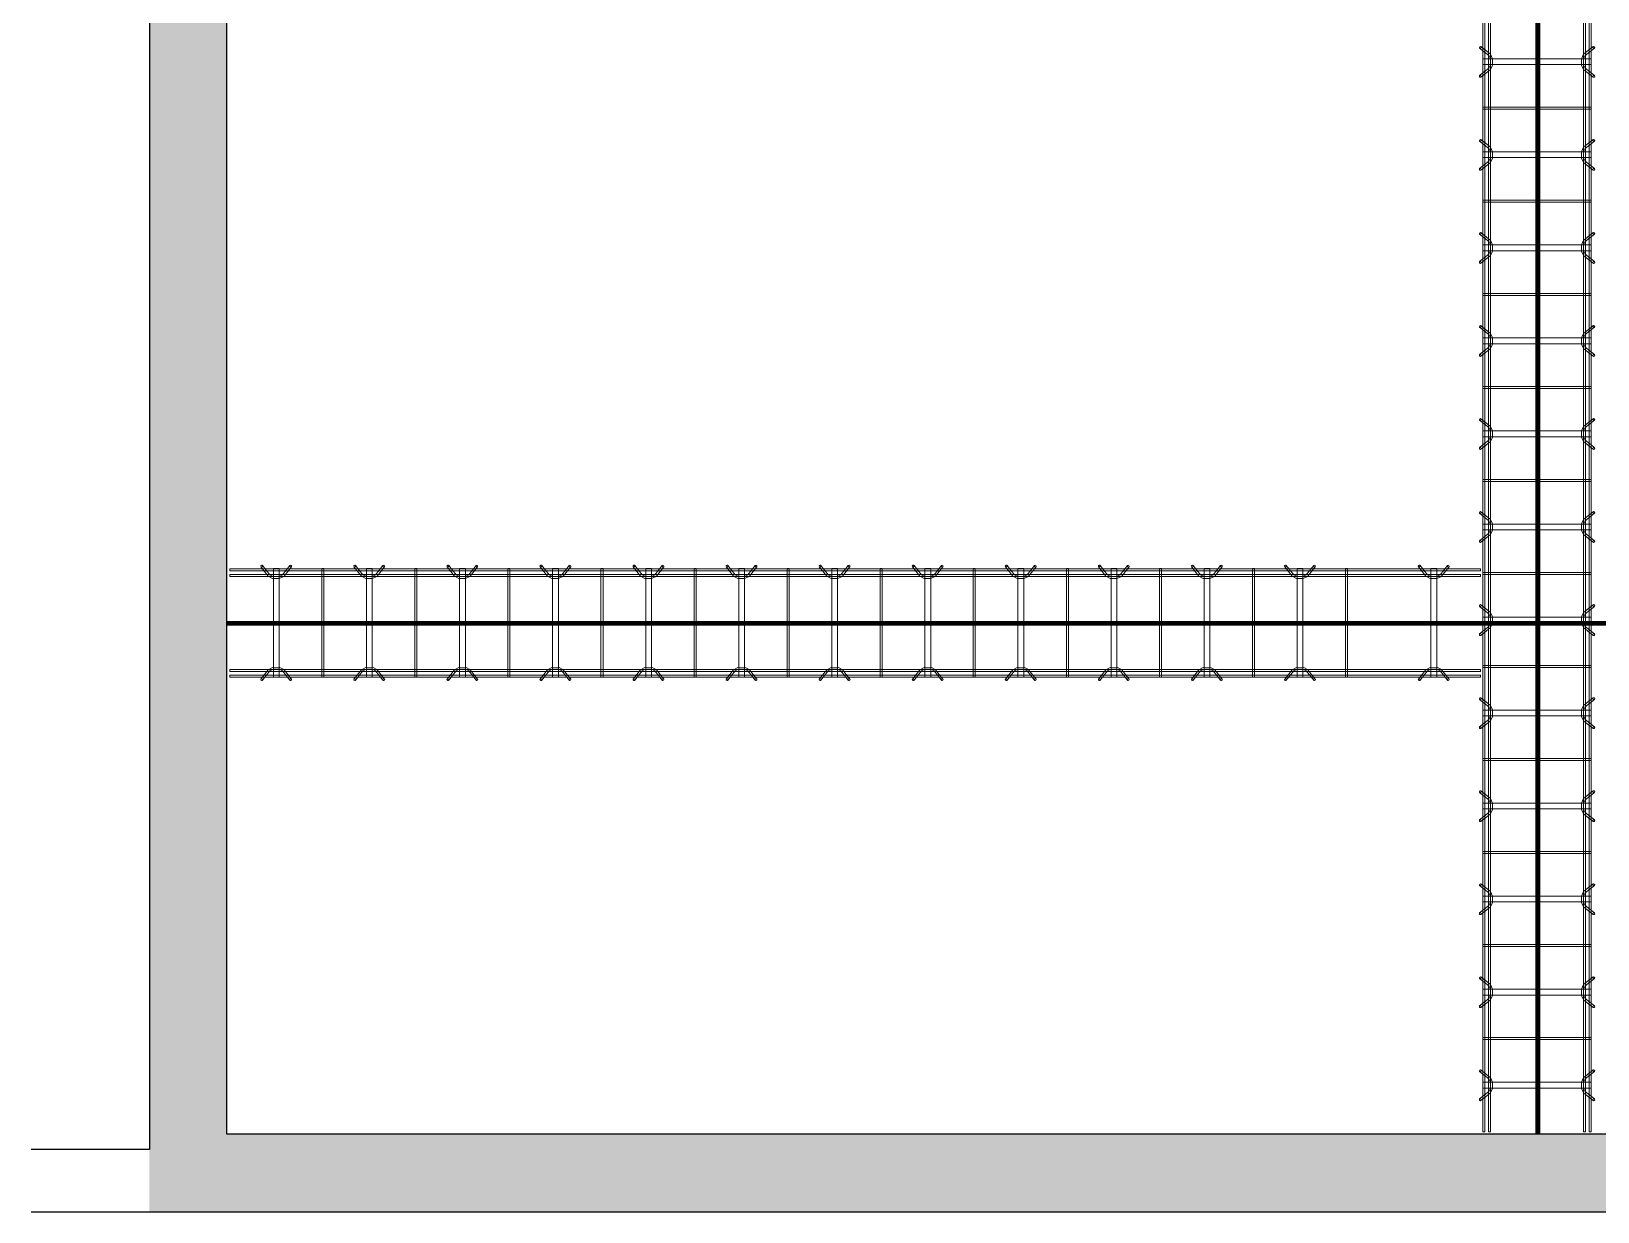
# Model space of a CAD drawing. Header units: inches. Extents: x -19229 to -222, y -6301 to 12387.
# Drawn here: x -3844.6 to -3642.6, y 9891.2 to 10043.4 of the extents above; entities that cross this region are included whole.
import ezdxf

# ---------------------------------------------------------------- set-up
doc = ezdxf.new("R2010")
doc.units = ezdxf.units.IN
doc.header["$MEASUREMENT"] = 0
for name, color, linetype, lineweight in [('A-GENM', 13, 'Continuous', 9), ('A-WALL', 113, 'Continuous', 9), ('A-WALL-PATT', 111, 'Continuous', 25), ('S-BEAM', 12, 'Continuous', 9), ('S-FNDN', 32, 'Continuous', 9)]:
    doc.layers.add(name, color=color, linetype=linetype, lineweight=lineweight)
pattern_1 = [(50, (0, 0), (55.0854, -4.81984), [5.76, -63.36]), (355, (0, 0), (-10.6557, 57.76853), [4.608, -50.688]), (100.451, (4.59, -0.4), (44.42947, 52.94866), [4.895, -53.848]), (46.184, (0, 15.36), (81.96444, -12.71212), [8.64, -95.04]), (96.636, (6.83, 14.3), (71.7815, 74.8124), [7.343, -80.772]), (351.184, (0, 15.36), (71.78195, 74.81243), [6.912, -76.032]), (21, (7.68, 11.52), (45.84207, -30.92146), [5.76, -63.36]), (326, (7.68, 11.52), (18.68706, 55.69148), [4.608, -50.688]), (71.451, (11.5, 8.943), (64.5289, 24.7701), [4.895, -53.848]), (37.5, (0, 0), (0.933895, 25.566816), [2.534, -47.539, 2.534, -48.922, -50.88]), (37.5, (0, 0), (0.933895, 25.566816), [-101.53, 2.534, -48.346]), (7.5, (0, 0), (20.20404, 30.2913), [2.534, -26.803, 2.534, -46.387, -19.392]), (7.5, (0, 0), (20.20404, 30.2913), [-78.259, 2.534, -16.858]), (327.5, (-17.126, 0), (40.997785, -1.732403), [2.534, -16.666, 2.534, -57.37, -79.488]), (327.5, (-17.126, 0), (40.997785, -1.732403), [-79.104, 2.534, -76.954]), (317.5, (-24.806, 0), (44.78888, 7.68784), [2.534, -22.426, 2.534, -37.248, -56.448]), (317.5, (-24.806, 0), (44.78888, 7.68784), [-64.742, 2.534, -53.914])]

# ---------------------------------------------------------------- blocks, each defined once
blk = doc.blocks.new('Dowel bar assembly - Dowel bar assembly-671091-SLAB ON GROUND JOINTS')
at = {"layer": 'S-BEAM'}
for p, q in [((4.02, 2.23), (4.97, 1.03)), ((5.18, 1.19), (4.23, 2.39)), ((7.76, 2.39), (6.81, 1.19)), ((7.01, 1.03), (7.96, 2.23)), ((16.02, 2.23), (16.97, 1.03)), ((17.18, 1.19), (16.23, 2.39)), ((19.76, 2.39), (18.81, 1.19)), ((19.01, 1.03), (19.96, 2.23)), ((28.02, 2.23), (28.97, 1.03)), ((29.18, 1.19), (28.23, 2.39)), ((31.76, 2.39), (30.81, 1.19)), ((31.01, 1.03), (31.96, 2.23)), ((40.02, 2.23), (40.97, 1.03)), ((41.18, 1.19), (40.23, 2.39)), ((43.76, 2.39), (42.81, 1.19)), ((43.01, 1.03), (43.96, 2.23)), ((52.02, 2.23), (52.97, 1.03)), ((53.18, 1.19), (52.23, 2.39)), ((55.76, 2.39), (54.81, 1.19)), ((55.01, 1.03), (55.96, 2.23)), ((64.02, 2.23), (64.97, 1.03)), ((65.18, 1.19), (64.23, 2.39)), ((67.76, 2.39), (66.81, 1.19)), ((67.01, 1.03), (67.96, 2.23)), ((76.02, 2.23), (76.97, 1.03)), ((77.18, 1.19), (76.23, 2.39)), ((79.76, 2.39), (78.81, 1.19)), ((79.01, 1.03), (79.96, 2.23)), ((88.02, 2.23), (88.97, 1.03)), ((89.18, 1.19), (88.23, 2.39)), ((91.76, 2.39), (90.81, 1.19)), ((91.01, 1.03), (91.96, 2.23)), ((100.02, 2.23), (100.97, 1.03)), ((101.18, 1.19), (100.23, 2.39)), ((103.76, 2.39), (102.81, 1.19)), ((103.01, 1.03), (103.96, 2.23)), ((112.02, 2.23), (112.97, 1.03)), ((113.18, 1.19), (112.23, 2.39)), ((115.76, 2.39), (114.81, 1.19)), ((115.01, 1.03), (115.96, 2.23)), ((124.02, 2.23), (124.97, 1.03)), ((125.18, 1.19), (124.23, 2.39)), ((127.76, 2.39), (126.81, 1.19)), ((127.01, 1.03), (127.96, 2.23)), ((136.02, 2.23), (136.97, 1.03)), ((137.18, 1.19), (136.23, 2.39)), ((139.76, 2.39), (138.81, 1.19)), ((139.01, 1.03), (139.96, 2.23)), ((1524, 1.98), (0, 1.98)), ((0, 1.98), (0, 1.72)), ((0, 1.72), (0, 1.98)), ((0, 1.72), (1524, 1.72)), ((1524, 1.25), (0, 1.25)), ((0, 0.99), (0, 1.25)), ((0, 1.25), (0, 0.99)), ((0, 0.99), (1524, 0.99)), ((5.63, 1.99), (5.63, -12.01)), ((6.38, 1.99), (5.63, 1.99)), ((5.63, 1.99), (6.38, 1.99)), ((6.38, -12.01), (6.38, 1.99)), ((11.87, 1.99), (11.87, -12.01)), ((12.13, 1.99), (11.87, 1.99)), ((11.87, 1.99), (12.13, 1.99)), ((12.13, -12.01), (12.13, 1.99)), ((17.63, 1.99), (17.63, -12.01)), ((18.38, 1.99), (17.63, 1.99)), ((17.63, 1.99), (18.38, 1.99)), ((18.38, -12.01), (18.38, 1.99)), ((23.87, 1.99), (23.87, -12.01)), ((24.13, 1.99), (23.87, 1.99)), ((23.87, 1.99), (24.13, 1.99)), ((24.13, -12.01), (24.13, 1.99)), ((29.63, 1.99), (29.63, -12.01)), ((30.38, 1.99), (29.63, 1.99)), ((29.63, 1.99), (30.38, 1.99)), ((30.38, -12.01), (30.38, 1.99)), ((35.87, 1.99), (35.87, -12.01)), ((36.13, 1.99), (35.87, 1.99)), ((35.87, 1.99), (36.13, 1.99)), ((36.13, -12.01), (36.13, 1.99)), ((41.63, 1.99), (41.63, -12.01)), ((42.38, 1.99), (41.63, 1.99)), ((41.63, 1.99), (42.38, 1.99)), ((42.38, -12.01), (42.38, 1.99)), ((47.87, 1.99), (47.87, -12.01)), ((48.13, 1.99), (47.87, 1.99)), ((47.87, 1.99), (48.13, 1.99)), ((48.13, -12.01), (48.13, 1.99)), ((53.63, 1.99), (53.63, -12.01)), ((54.38, 1.99), (53.63, 1.99)), ((53.63, 1.99), (54.38, 1.99)), ((54.38, -12.01), (54.38, 1.99)), ((59.87, 1.99), (59.87, -12.01)), ((60.13, 1.99), (59.87, 1.99)), ((59.87, 1.99), (60.13, 1.99)), ((60.13, -12.01), (60.13, 1.99)), ((65.63, 1.99), (65.63, -12.01)), ((66.38, 1.99), (65.63, 1.99)), ((65.63, 1.99), (66.38, 1.99)), ((66.38, -12.01), (66.38, 1.99)), ((71.87, 1.99), (71.87, -12.01)), ((72.13, 1.99), (71.87, 1.99)), ((71.87, 1.99), (72.13, 1.99)), ((72.13, -12.01), (72.13, 1.99)), ((77.63, 1.99), (77.63, -12.01)), ((78.38, 1.99), (77.63, 1.99)), ((77.63, 1.99), (78.38, 1.99)), ((78.38, -12.01), (78.38, 1.99)), ((83.87, 1.99), (83.87, -12.01)), ((84.13, 1.99), (83.87, 1.99)), ((83.87, 1.99), (84.13, 1.99)), ((84.13, -12.01), (84.13, 1.99)), ((89.63, 1.99), (89.63, -12.01)), ((90.38, 1.99), (89.63, 1.99)), ((89.63, 1.99), (90.38, 1.99)), ((90.38, -12.01), (90.38, 1.99)), ((95.87, 1.99), (95.87, -12.01)), ((96.13, 1.99), (95.87, 1.99)), ((95.87, 1.99), (96.13, 1.99)), ((96.13, -12.01), (96.13, 1.99)), ((101.63, 1.99), (101.63, -12.01)), ((102.38, 1.99), (101.63, 1.99)), ((101.63, 1.99), (102.38, 1.99)), ((102.38, -12.01), (102.38, 1.99)), ((107.87, 1.99), (107.87, -12.01)), ((108.13, 1.99), (107.87, 1.99)), ((107.87, 1.99), (108.13, 1.99)), ((108.13, -12.01), (108.13, 1.99)), ((113.63, 1.99), (113.63, -12.01)), ((114.38, 1.99), (113.63, 1.99)), ((113.63, 1.99), (114.38, 1.99)), ((114.38, -12.01), (114.38, 1.99)), ((119.87, 1.99), (119.87, -12.01)), ((120.13, 1.99), (119.87, 1.99)), ((119.87, 1.99), (120.13, 1.99)), ((120.13, -12.01), (120.13, 1.99)), ((125.63, 1.99), (125.63, -12.01)), ((126.38, 1.99), (125.63, 1.99)), ((125.63, 1.99), (126.38, 1.99)), ((126.38, -12.01), (126.38, 1.99)), ((131.87, 1.99), (131.87, -12.01)), ((132.13, 1.99), (131.87, 1.99)), ((131.87, 1.99), (132.13, 1.99)), ((132.13, -12.01), (132.13, 1.99)), ((137.63, 1.99), (137.63, -12.01)), ((138.38, 1.99), (137.63, 1.99)), ((137.63, 1.99), (138.38, 1.99)), ((138.38, -12.01), (138.38, 1.99)), ((1524, -11.01), (0, -11.01)), ((0, -11.27), (0, -11.01)), ((0, -11.01), (0, -11.27)), ((0, -11.27), (1524, -11.27)), ((1524, -11.74), (0, -11.74)), ((0, -12), (0, -11.74)), ((0, -11.74), (0, -12)), ((0, -12), (1524, -12)), ((4.97, -11.05), (4.02, -12.25)), ((4.23, -12.41), (5.18, -11.21)), ((6.38, -12.01), (5.63, -12.01)), ((5.63, -12.01), (6.38, -12.01)), ((6.81, -11.21), (7.76, -12.41)), ((7.96, -12.25), (7.01, -11.05)), ((12.13, -12.01), (11.87, -12.01)), ((11.87, -12.01), (12.13, -12.01)), ((16.97, -11.05), (16.02, -12.25)), ((16.23, -12.41), (17.18, -11.21)), ((18.38, -12.01), (17.63, -12.01)), ((17.63, -12.01), (18.38, -12.01)), ((18.81, -11.21), (19.76, -12.41)), ((19.96, -12.25), (19.01, -11.05)), ((24.13, -12.01), (23.87, -12.01)), ((23.87, -12.01), (24.13, -12.01)), ((28.97, -11.05), (28.02, -12.25)), ((28.23, -12.41), (29.18, -11.21)), ((30.38, -12.01), (29.63, -12.01)), ((29.63, -12.01), (30.38, -12.01)), ((30.81, -11.21), (31.76, -12.41)), ((31.96, -12.25), (31.01, -11.05)), ((36.13, -12.01), (35.87, -12.01)), ((35.87, -12.01), (36.13, -12.01)), ((40.97, -11.05), (40.02, -12.25)), ((40.23, -12.41), (41.18, -11.21)), ((42.38, -12.01), (41.63, -12.01)), ((41.63, -12.01), (42.38, -12.01)), ((42.81, -11.21), (43.76, -12.41)), ((43.96, -12.25), (43.01, -11.05)), ((48.13, -12.01), (47.87, -12.01)), ((47.87, -12.01), (48.13, -12.01)), ((52.97, -11.05), (52.02, -12.25)), ((52.23, -12.41), (53.18, -11.21)), ((54.38, -12.01), (53.63, -12.01)), ((53.63, -12.01), (54.38, -12.01)), ((54.81, -11.21), (55.76, -12.41)), ((55.96, -12.25), (55.01, -11.05)), ((60.13, -12.01), (59.87, -12.01)), ((59.87, -12.01), (60.13, -12.01)), ((64.97, -11.05), (64.02, -12.25)), ((64.23, -12.41), (65.18, -11.21)), ((66.38, -12.01), (65.63, -12.01)), ((65.63, -12.01), (66.38, -12.01)), ((66.81, -11.21), (67.76, -12.41)), ((67.96, -12.25), (67.01, -11.05)), ((72.13, -12.01), (71.87, -12.01)), ((71.87, -12.01), (72.13, -12.01)), ((76.97, -11.05), (76.02, -12.25)), ((76.23, -12.41), (77.18, -11.21)), ((78.38, -12.01), (77.63, -12.01)), ((77.63, -12.01), (78.38, -12.01)), ((78.81, -11.21), (79.76, -12.41)), ((79.96, -12.25), (79.01, -11.05)), ((84.13, -12.01), (83.87, -12.01)), ((83.87, -12.01), (84.13, -12.01)), ((88.97, -11.05), (88.02, -12.25)), ((88.23, -12.41), (89.18, -11.21)), ((90.38, -12.01), (89.63, -12.01)), ((89.63, -12.01), (90.38, -12.01)), ((90.81, -11.21), (91.76, -12.41)), ((91.96, -12.25), (91.01, -11.05)), ((96.13, -12.01), (95.87, -12.01)), ((95.87, -12.01), (96.13, -12.01)), ((100.97, -11.05), (100.02, -12.25)), ((100.23, -12.41), (101.18, -11.21)), ((102.38, -12.01), (101.63, -12.01)), ((101.63, -12.01), (102.38, -12.01)), ((102.81, -11.21), (103.76, -12.41)), ((103.96, -12.25), (103.01, -11.05)), ((108.13, -12.01), (107.87, -12.01)), ((107.87, -12.01), (108.13, -12.01)), ((112.97, -11.05), (112.02, -12.25)), ((112.23, -12.41), (113.18, -11.21)), ((114.38, -12.01), (113.63, -12.01)), ((113.63, -12.01), (114.38, -12.01)), ((114.81, -11.21), (115.76, -12.41)), ((115.96, -12.25), (115.01, -11.05)), ((120.13, -12.01), (119.87, -12.01)), ((119.87, -12.01), (120.13, -12.01)), ((124.97, -11.05), (124.02, -12.25)), ((124.23, -12.41), (125.18, -11.21)), ((126.38, -12.01), (125.63, -12.01)), ((125.63, -12.01), (126.38, -12.01)), ((126.81, -11.21), (127.76, -12.41)), ((127.96, -12.25), (127.01, -11.05)), ((132.13, -12.01), (131.87, -12.01)), ((131.87, -12.01), (132.13, -12.01)), ((136.97, -11.05), (136.02, -12.25)), ((136.23, -12.41), (137.18, -11.21)), ((138.38, -12.01), (137.63, -12.01)), ((137.63, -12.01), (138.38, -12.01)), ((138.81, -11.21), (139.76, -12.41)), ((139.96, -12.25), (139.01, -11.05))]:
    blk.add_line(p, q, dxfattribs=at)
at = {"layer": 'S-BEAM', "flags": 128}
for points in [[(4.97, 1.03), (5.53, 0.73), (6.39, 0.72), (6.97, 0.99), (7.01, 1.03)], [(5.18, 1.19), (5.62, 0.97), (6.38, 0.98), (6.81, 1.19)], [(16.97, 1.03), (17.53, 0.73), (18.39, 0.72), (18.97, 0.99), (19.01, 1.03)], [(17.18, 1.19), (17.62, 0.97), (18.38, 0.98), (18.81, 1.19)], [(28.97, 1.03), (29.53, 0.73), (30.39, 0.72), (30.97, 0.99), (31.01, 1.03)], [(29.18, 1.19), (29.62, 0.97), (30.38, 0.98), (30.81, 1.19)], [(40.97, 1.03), (41.53, 0.73), (42.39, 0.72), (42.97, 0.99), (43.01, 1.03)], [(41.18, 1.19), (41.62, 0.97), (42.38, 0.98), (42.81, 1.19)], [(52.97, 1.03), (53.53, 0.73), (54.39, 0.72), (54.97, 0.99), (55.01, 1.03)], [(53.18, 1.19), (53.62, 0.97), (54.38, 0.98), (54.81, 1.19)], [(64.97, 1.03), (65.53, 0.73), (66.39, 0.72), (66.97, 0.99), (67.01, 1.03)], [(65.18, 1.19), (65.62, 0.97), (66.38, 0.98), (66.81, 1.19)], [(76.97, 1.03), (77.53, 0.73), (78.39, 0.72), (78.97, 0.99), (79.01, 1.03)], [(77.18, 1.19), (77.62, 0.97), (78.38, 0.98), (78.81, 1.19)], [(88.97, 1.03), (89.53, 0.73), (90.39, 0.72), (90.97, 0.99), (91.01, 1.03)], [(89.18, 1.19), (89.62, 0.97), (90.38, 0.98), (90.81, 1.19)], [(100.97, 1.03), (101.53, 0.73), (102.39, 0.72), (102.97, 0.99), (103.01, 1.03)], [(101.18, 1.19), (101.62, 0.97), (102.38, 0.98), (102.81, 1.19)], [(112.97, 1.03), (113.53, 0.73), (114.39, 0.72), (114.97, 0.99), (115.01, 1.03)], [(113.18, 1.19), (113.62, 0.97), (114.38, 0.98), (114.81, 1.19)], [(124.97, 1.03), (125.53, 0.73), (126.39, 0.72), (126.97, 0.99), (127.01, 1.03)], [(125.18, 1.19), (125.62, 0.97), (126.38, 0.98), (126.81, 1.19)], [(136.97, 1.03), (137.53, 0.73), (138.39, 0.72), (138.97, 0.99), (139.01, 1.03)], [(137.18, 1.19), (137.62, 0.97), (138.38, 0.98), (138.81, 1.19)], [(4.97, -11.05), (5.53, -10.75), (6.39, -10.74), (6.97, -11.01), (7.01, -11.05)], [(5.18, -11.21), (5.62, -10.99), (6.38, -11), (6.81, -11.21)], [(16.97, -11.05), (17.53, -10.75), (18.39, -10.74), (18.97, -11.01), (19.01, -11.05)], [(17.18, -11.21), (17.62, -10.99), (18.38, -11), (18.81, -11.21)], [(28.97, -11.05), (29.53, -10.75), (30.39, -10.74), (30.97, -11.01), (31.01, -11.05)], [(29.18, -11.21), (29.62, -10.99), (30.38, -11), (30.81, -11.21)], [(40.97, -11.05), (41.53, -10.75), (42.39, -10.74), (42.97, -11.01), (43.01, -11.05)], [(41.18, -11.21), (41.62, -10.99), (42.38, -11), (42.81, -11.21)], [(52.97, -11.05), (53.53, -10.75), (54.39, -10.74), (54.97, -11.01), (55.01, -11.05)], [(53.18, -11.21), (53.62, -10.99), (54.38, -11), (54.81, -11.21)], [(64.97, -11.05), (65.53, -10.75), (66.39, -10.74), (66.97, -11.01), (67.01, -11.05)], [(65.18, -11.21), (65.62, -10.99), (66.38, -11), (66.81, -11.21)], [(76.97, -11.05), (77.53, -10.75), (78.39, -10.74), (78.97, -11.01), (79.01, -11.05)], [(77.18, -11.21), (77.62, -10.99), (78.38, -11), (78.81, -11.21)], [(88.97, -11.05), (89.53, -10.75), (90.39, -10.74), (90.97, -11.01), (91.01, -11.05)], [(89.18, -11.21), (89.62, -10.99), (90.38, -11), (90.81, -11.21)], [(100.97, -11.05), (101.53, -10.75), (102.39, -10.74), (102.97, -11.01), (103.01, -11.05)], [(101.18, -11.21), (101.62, -10.99), (102.38, -11), (102.81, -11.21)], [(112.97, -11.05), (113.53, -10.75), (114.39, -10.74), (114.97, -11.01), (115.01, -11.05)], [(113.18, -11.21), (113.62, -10.99), (114.38, -11), (114.81, -11.21)], [(124.97, -11.05), (125.53, -10.75), (126.39, -10.74), (126.97, -11.01), (127.01, -11.05)], [(125.18, -11.21), (125.62, -10.99), (126.38, -11), (126.81, -11.21)], [(136.97, -11.05), (137.53, -10.75), (138.39, -10.74), (138.97, -11.01), (139.01, -11.05)], [(137.18, -11.21), (137.62, -10.99), (138.38, -11), (138.81, -11.21)]]:
    blk.add_lwpolyline(points, dxfattribs=at)
at = {"layer": 'S-BEAM'}
for centre, major_axis, start_param, end_param in [((4.12, 2.31), (0.101, 0.08), 5.709265, 8.850858), ((4.12, 2.31), (0.101, 0.08), 2.567673, 5.709265), ((7.86, 2.31), (-0.101, 0.08), 3.715513, 6.857105), ((7.86, 2.31), (-0.101, 0.08), 0.57392, 3.715513), ((16.12, 2.31), (0.101, 0.08), 5.709265, 8.850858), ((16.12, 2.31), (0.101, 0.08), 2.567673, 5.709265), ((19.86, 2.31), (-0.101, 0.08), 3.715513, 6.857105), ((19.86, 2.31), (-0.101, 0.08), 0.57392, 3.715513), ((28.12, 2.31), (0.101, 0.08), 5.709265, 8.850858), ((28.12, 2.31), (0.101, 0.08), 2.567673, 5.709265), ((31.86, 2.31), (-0.101, 0.08), 3.715513, 6.857105), ((31.86, 2.31), (-0.101, 0.08), 0.57392, 3.715513), ((40.12, 2.31), (0.101, 0.08), 5.709265, 8.850858), ((40.12, 2.31), (0.101, 0.08), 2.567673, 5.709265), ((43.86, 2.31), (-0.101, 0.08), 3.715513, 6.857105), ((43.86, 2.31), (-0.101, 0.08), 0.57392, 3.715513), ((52.12, 2.31), (0.101, 0.08), 5.709265, 8.850858), ((52.12, 2.31), (0.101, 0.08), 2.567673, 5.709265), ((55.86, 2.31), (-0.101, 0.08), 3.715513, 6.857105), ((55.86, 2.31), (-0.101, 0.08), 0.57392, 3.715513), ((64.12, 2.31), (0.101, 0.08), 5.709265, 8.850858), ((64.12, 2.31), (0.101, 0.08), 2.567673, 5.709265), ((67.86, 2.31), (-0.101, 0.08), 3.715513, 6.857105), ((67.86, 2.31), (-0.101, 0.08), 0.57392, 3.715513), ((76.12, 2.31), (0.101, 0.08), 5.709265, 8.850858), ((76.12, 2.31), (0.101, 0.08), 2.567673, 5.709265), ((79.86, 2.31), (-0.101, 0.08), 3.715513, 6.857105), ((79.86, 2.31), (-0.101, 0.08), 0.57392, 3.715513), ((88.12, 2.31), (0.101, 0.08), 5.709265, 8.850858), ((88.12, 2.31), (0.101, 0.08), 2.567673, 5.709265), ((91.86, 2.31), (-0.101, 0.08), 3.715513, 6.857105), ((91.86, 2.31), (-0.101, 0.08), 0.57392, 3.715513), ((100.12, 2.31), (0.101, 0.08), 5.709265, 8.850858), ((100.12, 2.31), (0.101, 0.08), 2.567673, 5.709265), ((103.86, 2.31), (-0.101, 0.08), 3.715513, 6.857105), ((103.86, 2.31), (-0.101, 0.08), 0.57392, 3.715513), ((112.12, 2.31), (0.101, 0.08), 5.709265, 8.850858), ((112.12, 2.31), (0.101, 0.08), 2.567673, 5.709265), ((115.86, 2.31), (-0.101, 0.08), 3.715513, 6.857105), ((115.86, 2.31), (-0.101, 0.08), 0.57392, 3.715513), ((124.12, 2.31), (0.101, 0.08), 5.709265, 8.850858), ((124.12, 2.31), (0.101, 0.08), 2.567673, 5.709265), ((127.86, 2.31), (-0.101, 0.08), 3.715513, 6.857105), ((127.86, 2.31), (-0.101, 0.08), 0.57392, 3.715513), ((136.12, 2.31), (0.101, 0.08), 5.709265, 8.850858), ((136.12, 2.31), (0.101, 0.08), 2.567673, 5.709265), ((139.86, 2.31), (-0.101, 0.08), 3.715513, 6.857105), ((139.86, 2.31), (-0.101, 0.08), 0.57392, 3.715513), ((4.12, -12.33), (-0.101, 0.08), 3.715513, 6.857105), ((4.12, -12.33), (-0.101, 0.08), 0.57392, 3.715513), ((7.86, -12.33), (0.101, 0.08), 5.709265, 8.850858), ((7.86, -12.33), (0.101, 0.08), 2.567673, 5.709265), ((16.12, -12.33), (-0.101, 0.08), 3.715513, 6.857105), ((16.12, -12.33), (-0.101, 0.08), 0.57392, 3.715513), ((19.86, -12.33), (0.101, 0.08), 5.709265, 8.850858), ((19.86, -12.33), (0.101, 0.08), 2.567673, 5.709265), ((28.12, -12.33), (-0.101, 0.08), 3.715513, 6.857105), ((28.12, -12.33), (-0.101, 0.08), 0.57392, 3.715513), ((31.86, -12.33), (0.101, 0.08), 5.709265, 8.850858), ((31.86, -12.33), (0.101, 0.08), 2.567673, 5.709265), ((40.12, -12.33), (-0.101, 0.08), 3.715513, 6.857105), ((40.12, -12.33), (-0.101, 0.08), 0.57392, 3.715513), ((43.86, -12.33), (0.101, 0.08), 5.709265, 8.850858), ((43.86, -12.33), (0.101, 0.08), 2.567673, 5.709265), ((52.12, -12.33), (-0.101, 0.08), 3.715513, 6.857105), ((52.12, -12.33), (-0.101, 0.08), 0.57392, 3.715513), ((55.86, -12.33), (0.101, 0.08), 5.709265, 8.850858), ((55.86, -12.33), (0.101, 0.08), 2.567673, 5.709265), ((64.12, -12.33), (-0.101, 0.08), 3.715513, 6.857105), ((64.12, -12.33), (-0.101, 0.08), 0.57392, 3.715513), ((67.86, -12.33), (0.101, 0.08), 5.709265, 8.850858), ((67.86, -12.33), (0.101, 0.08), 2.567673, 5.709265), ((76.12, -12.33), (-0.101, 0.08), 3.715513, 6.857105), ((76.12, -12.33), (-0.101, 0.08), 0.57392, 3.715513), ((79.86, -12.33), (0.101, 0.08), 5.709265, 8.850858), ((79.86, -12.33), (0.101, 0.08), 2.567673, 5.709265), ((88.12, -12.33), (-0.101, 0.08), 3.715513, 6.857105), ((88.12, -12.33), (-0.101, 0.08), 0.57392, 3.715513), ((91.86, -12.33), (0.101, 0.08), 5.709265, 8.850858), ((91.86, -12.33), (0.101, 0.08), 2.567673, 5.709265), ((100.12, -12.33), (-0.101, 0.08), 3.715513, 6.857105), ((100.12, -12.33), (-0.101, 0.08), 0.57392, 3.715513), ((103.86, -12.33), (0.101, 0.08), 5.709265, 8.850858), ((103.86, -12.33), (0.101, 0.08), 2.567673, 5.709265), ((112.12, -12.33), (-0.101, 0.08), 3.715513, 6.857105), ((112.12, -12.33), (-0.101, 0.08), 0.57392, 3.715513), ((115.86, -12.33), (0.101, 0.08), 5.709265, 8.850858), ((115.86, -12.33), (0.101, 0.08), 2.567673, 5.709265), ((124.12, -12.33), (-0.101, 0.08), 3.715513, 6.857105), ((124.12, -12.33), (-0.101, 0.08), 0.57392, 3.715513), ((127.86, -12.33), (0.101, 0.08), 5.709265, 8.850858), ((127.86, -12.33), (0.101, 0.08), 2.567673, 5.709265), ((136.12, -12.33), (-0.101, 0.08), 3.715513, 6.857105), ((136.12, -12.33), (-0.101, 0.08), 0.57392, 3.715513), ((139.86, -12.33), (0.101, 0.08), 5.709265, 8.850858), ((139.86, -12.33), (0.101, 0.08), 2.567673, 5.709265)]:
    blk.add_ellipse(centre, major_axis=major_axis, ratio=0.816528, start_param=start_param, end_param=end_param, dxfattribs=at)
blk = doc.blocks.new('Dowel bar assembly - Dowel bar assembly-673167-SLAB ON GROUND JOINTS')
at = {"layer": 'S-BEAM'}
for p, q in [((4.02, 2.23), (4.97, 1.03)), ((5.18, 1.19), (4.23, 2.39)), ((7.76, 2.39), (6.81, 1.19)), ((7.01, 1.03), (7.96, 2.23)), ((16.02, 2.23), (16.97, 1.03)), ((17.18, 1.19), (16.23, 2.39)), ((19.76, 2.39), (18.81, 1.19)), ((19.01, 1.03), (19.96, 2.23)), ((28.02, 2.23), (28.97, 1.03)), ((29.18, 1.19), (28.23, 2.39)), ((31.76, 2.39), (30.81, 1.19)), ((31.01, 1.03), (31.96, 2.23)), ((40.02, 2.23), (40.97, 1.03)), ((41.18, 1.19), (40.23, 2.39)), ((43.76, 2.39), (42.81, 1.19)), ((43.01, 1.03), (43.96, 2.23)), ((52.02, 2.23), (52.97, 1.03)), ((53.18, 1.19), (52.23, 2.39)), ((55.76, 2.39), (54.81, 1.19)), ((55.01, 1.03), (55.96, 2.23)), ((64.02, 2.23), (64.97, 1.03)), ((65.18, 1.19), (64.23, 2.39)), ((67.76, 2.39), (66.81, 1.19)), ((67.01, 1.03), (67.96, 2.23)), ((76.02, 2.23), (76.97, 1.03)), ((77.18, 1.19), (76.23, 2.39)), ((79.76, 2.39), (78.81, 1.19)), ((79.01, 1.03), (79.96, 2.23)), ((88.02, 2.23), (88.97, 1.03)), ((89.18, 1.19), (88.23, 2.39)), ((91.76, 2.39), (90.81, 1.19)), ((91.01, 1.03), (91.96, 2.23)), ((100.02, 2.23), (100.97, 1.03)), ((101.18, 1.19), (100.23, 2.39)), ((103.76, 2.39), (102.81, 1.19)), ((103.01, 1.03), (103.96, 2.23)), ((112.02, 2.23), (112.97, 1.03)), ((113.18, 1.19), (112.23, 2.39)), ((115.76, 2.39), (114.81, 1.19)), ((115.01, 1.03), (115.96, 2.23)), ((124.02, 2.23), (124.97, 1.03)), ((125.18, 1.19), (124.23, 2.39)), ((127.76, 2.39), (126.81, 1.19)), ((127.01, 1.03), (127.96, 2.23)), ((136.02, 2.23), (136.97, 1.03)), ((137.18, 1.19), (136.23, 2.39)), ((139.76, 2.39), (138.81, 1.19)), ((139.01, 1.03), (139.96, 2.23)), ((153.27, 2.23), (154.22, 1.03)), ((154.43, 1.19), (153.48, 2.39)), ((157.01, 2.39), (156.06, 1.19)), ((156.26, 1.03), (157.21, 2.23)), ((161.25, 1.98), (0, 1.98)), ((0, 1.98), (0, 1.72)), ((0, 1.72), (0, 1.98)), ((0, 1.72), (161.25, 1.72)), ((161.25, 1.25), (0, 1.25)), ((0, 0.99), (0, 1.25)), ((0, 1.25), (0, 0.99)), ((0, 0.99), (161.25, 0.99)), ((5.63, 1.99), (5.63, -12.01)), ((6.38, 1.99), (5.63, 1.99)), ((5.63, 1.99), (6.38, 1.99)), ((6.38, -12.01), (6.38, 1.99)), ((11.87, 1.99), (11.87, -12.01)), ((12.13, 1.99), (11.87, 1.99)), ((11.87, 1.99), (12.13, 1.99)), ((12.13, -12.01), (12.13, 1.99)), ((17.63, 1.99), (17.63, -12.01)), ((18.38, 1.99), (17.63, 1.99)), ((17.63, 1.99), (18.38, 1.99)), ((18.38, -12.01), (18.38, 1.99)), ((23.87, 1.99), (23.87, -12.01)), ((24.13, 1.99), (23.87, 1.99)), ((23.87, 1.99), (24.13, 1.99)), ((24.13, -12.01), (24.13, 1.99)), ((29.63, 1.99), (29.63, -12.01)), ((30.38, 1.99), (29.63, 1.99)), ((29.63, 1.99), (30.38, 1.99)), ((30.38, -12.01), (30.38, 1.99)), ((35.87, 1.99), (35.87, -12.01)), ((36.13, 1.99), (35.87, 1.99)), ((35.87, 1.99), (36.13, 1.99)), ((36.13, -12.01), (36.13, 1.99)), ((41.63, 1.99), (41.63, -12.01)), ((42.38, 1.99), (41.63, 1.99)), ((41.63, 1.99), (42.38, 1.99)), ((42.38, -12.01), (42.38, 1.99)), ((47.87, 1.99), (47.87, -12.01)), ((48.13, 1.99), (47.87, 1.99)), ((47.87, 1.99), (48.13, 1.99)), ((48.13, -12.01), (48.13, 1.99)), ((53.63, 1.99), (53.63, -12.01)), ((54.38, 1.99), (53.63, 1.99)), ((53.63, 1.99), (54.38, 1.99)), ((54.38, -12.01), (54.38, 1.99)), ((59.87, 1.99), (59.87, -12.01)), ((60.13, 1.99), (59.87, 1.99)), ((59.87, 1.99), (60.13, 1.99)), ((60.13, -12.01), (60.13, 1.99)), ((65.63, 1.99), (65.63, -12.01)), ((66.38, 1.99), (65.63, 1.99)), ((65.63, 1.99), (66.38, 1.99)), ((66.38, -12.01), (66.38, 1.99)), ((71.87, 1.99), (71.87, -12.01)), ((72.13, 1.99), (71.87, 1.99)), ((71.87, 1.99), (72.13, 1.99)), ((72.13, -12.01), (72.13, 1.99)), ((77.63, 1.99), (77.63, -12.01)), ((78.38, 1.99), (77.63, 1.99)), ((77.63, 1.99), (78.38, 1.99)), ((78.38, -12.01), (78.38, 1.99)), ((83.87, 1.99), (83.87, -12.01)), ((84.13, 1.99), (83.87, 1.99)), ((83.87, 1.99), (84.13, 1.99)), ((84.13, -12.01), (84.13, 1.99)), ((89.63, 1.99), (89.63, -12.01)), ((90.38, 1.99), (89.63, 1.99)), ((89.63, 1.99), (90.38, 1.99)), ((90.38, -12.01), (90.38, 1.99)), ((95.87, 1.99), (95.87, -12.01)), ((96.13, 1.99), (95.87, 1.99)), ((95.87, 1.99), (96.13, 1.99)), ((96.13, -12.01), (96.13, 1.99)), ((101.63, 1.99), (101.63, -12.01)), ((102.38, 1.99), (101.63, 1.99)), ((101.63, 1.99), (102.38, 1.99)), ((102.38, -12.01), (102.38, 1.99)), ((107.87, 1.99), (107.87, -12.01)), ((108.13, 1.99), (107.87, 1.99)), ((107.87, 1.99), (108.13, 1.99)), ((108.13, -12.01), (108.13, 1.99)), ((113.63, 1.99), (113.63, -12.01)), ((114.38, 1.99), (113.63, 1.99)), ((113.63, 1.99), (114.38, 1.99)), ((114.38, -12.01), (114.38, 1.99)), ((119.87, 1.99), (119.87, -12.01)), ((120.13, 1.99), (119.87, 1.99)), ((119.87, 1.99), (120.13, 1.99)), ((120.13, -12.01), (120.13, 1.99)), ((125.63, 1.99), (125.63, -12.01)), ((126.38, 1.99), (125.63, 1.99)), ((125.63, 1.99), (126.38, 1.99)), ((126.38, -12.01), (126.38, 1.99)), ((131.87, 1.99), (131.87, -12.01)), ((132.13, 1.99), (131.87, 1.99)), ((131.87, 1.99), (132.13, 1.99)), ((132.13, -12.01), (132.13, 1.99)), ((137.63, 1.99), (137.63, -12.01)), ((138.38, 1.99), (137.63, 1.99)), ((137.63, 1.99), (138.38, 1.99)), ((138.38, -12.01), (138.38, 1.99)), ((143.87, 1.99), (143.87, -12.01)), ((144.13, 1.99), (143.87, 1.99)), ((143.87, 1.99), (144.13, 1.99)), ((144.13, -12.01), (144.13, 1.99)), ((154.88, 1.99), (154.88, -12.01)), ((155.63, 1.99), (154.88, 1.99)), ((154.88, 1.99), (155.63, 1.99)), ((155.63, -12.01), (155.63, 1.99)), ((161.25, 1.98), (161.25, 1.72)), ((161.25, 1.72), (161.25, 1.98)), ((161.25, 0.99), (161.25, 1.25)), ((161.25, 1.25), (161.25, 0.99)), ((161.25, -11.01), (0, -11.01)), ((0, -11.27), (0, -11.01)), ((0, -11.01), (0, -11.27)), ((0, -11.27), (161.25, -11.27)), ((161.25, -11.74), (0, -11.74)), ((0, -12), (0, -11.74)), ((0, -11.74), (0, -12)), ((0, -12), (161.25, -12)), ((4.97, -11.05), (4.02, -12.25)), ((4.23, -12.41), (5.18, -11.21)), ((6.38, -12.01), (5.63, -12.01)), ((5.63, -12.01), (6.38, -12.01)), ((6.81, -11.21), (7.76, -12.41)), ((7.96, -12.25), (7.01, -11.05)), ((12.13, -12.01), (11.87, -12.01)), ((11.87, -12.01), (12.13, -12.01)), ((16.97, -11.05), (16.02, -12.25)), ((16.23, -12.41), (17.18, -11.21)), ((18.38, -12.01), (17.63, -12.01)), ((17.63, -12.01), (18.38, -12.01)), ((18.81, -11.21), (19.76, -12.41)), ((19.96, -12.25), (19.01, -11.05)), ((24.13, -12.01), (23.87, -12.01)), ((23.87, -12.01), (24.13, -12.01)), ((28.97, -11.05), (28.02, -12.25)), ((28.23, -12.41), (29.18, -11.21)), ((30.38, -12.01), (29.63, -12.01)), ((29.63, -12.01), (30.38, -12.01)), ((30.81, -11.21), (31.76, -12.41)), ((31.96, -12.25), (31.01, -11.05)), ((36.13, -12.01), (35.87, -12.01)), ((35.87, -12.01), (36.13, -12.01)), ((40.97, -11.05), (40.02, -12.25)), ((40.23, -12.41), (41.18, -11.21)), ((42.38, -12.01), (41.63, -12.01)), ((41.63, -12.01), (42.38, -12.01)), ((42.81, -11.21), (43.76, -12.41)), ((43.96, -12.25), (43.01, -11.05)), ((48.13, -12.01), (47.87, -12.01)), ((47.87, -12.01), (48.13, -12.01)), ((52.97, -11.05), (52.02, -12.25)), ((52.23, -12.41), (53.18, -11.21)), ((54.38, -12.01), (53.63, -12.01)), ((53.63, -12.01), (54.38, -12.01)), ((54.81, -11.21), (55.76, -12.41)), ((55.96, -12.25), (55.01, -11.05)), ((60.13, -12.01), (59.87, -12.01)), ((59.87, -12.01), (60.13, -12.01)), ((64.97, -11.05), (64.02, -12.25)), ((64.23, -12.41), (65.18, -11.21)), ((66.38, -12.01), (65.63, -12.01)), ((65.63, -12.01), (66.38, -12.01)), ((66.81, -11.21), (67.76, -12.41)), ((67.96, -12.25), (67.01, -11.05)), ((72.13, -12.01), (71.87, -12.01)), ((71.87, -12.01), (72.13, -12.01)), ((76.97, -11.05), (76.02, -12.25)), ((76.23, -12.41), (77.18, -11.21)), ((78.38, -12.01), (77.63, -12.01)), ((77.63, -12.01), (78.38, -12.01)), ((78.81, -11.21), (79.76, -12.41)), ((79.96, -12.25), (79.01, -11.05)), ((84.13, -12.01), (83.87, -12.01)), ((83.87, -12.01), (84.13, -12.01)), ((88.97, -11.05), (88.02, -12.25)), ((88.23, -12.41), (89.18, -11.21)), ((90.38, -12.01), (89.63, -12.01)), ((89.63, -12.01), (90.38, -12.01)), ((90.81, -11.21), (91.76, -12.41)), ((91.96, -12.25), (91.01, -11.05)), ((96.13, -12.01), (95.87, -12.01)), ((95.87, -12.01), (96.13, -12.01)), ((100.97, -11.05), (100.02, -12.25)), ((100.23, -12.41), (101.18, -11.21)), ((102.38, -12.01), (101.63, -12.01)), ((101.63, -12.01), (102.38, -12.01)), ((102.81, -11.21), (103.76, -12.41)), ((103.96, -12.25), (103.01, -11.05)), ((108.13, -12.01), (107.87, -12.01)), ((107.87, -12.01), (108.13, -12.01)), ((112.97, -11.05), (112.02, -12.25)), ((112.23, -12.41), (113.18, -11.21)), ((114.38, -12.01), (113.63, -12.01)), ((113.63, -12.01), (114.38, -12.01)), ((114.81, -11.21), (115.76, -12.41)), ((115.96, -12.25), (115.01, -11.05)), ((120.13, -12.01), (119.87, -12.01)), ((119.87, -12.01), (120.13, -12.01)), ((124.97, -11.05), (124.02, -12.25)), ((124.23, -12.41), (125.18, -11.21)), ((126.38, -12.01), (125.63, -12.01)), ((125.63, -12.01), (126.38, -12.01)), ((126.81, -11.21), (127.76, -12.41)), ((127.96, -12.25), (127.01, -11.05)), ((132.13, -12.01), (131.87, -12.01)), ((131.87, -12.01), (132.13, -12.01)), ((136.97, -11.05), (136.02, -12.25)), ((136.23, -12.41), (137.18, -11.21)), ((138.38, -12.01), (137.63, -12.01)), ((137.63, -12.01), (138.38, -12.01)), ((138.81, -11.21), (139.76, -12.41)), ((139.96, -12.25), (139.01, -11.05)), ((144.13, -12.01), (143.87, -12.01)), ((143.87, -12.01), (144.13, -12.01)), ((154.22, -11.05), (153.27, -12.25)), ((153.48, -12.41), (154.43, -11.21)), ((155.63, -12.01), (154.88, -12.01)), ((154.88, -12.01), (155.63, -12.01)), ((156.06, -11.21), (157.01, -12.41)), ((157.21, -12.25), (156.26, -11.05)), ((161.25, -11.27), (161.25, -11.01)), ((161.25, -11.01), (161.25, -11.27)), ((161.25, -12), (161.25, -11.74)), ((161.25, -11.74), (161.25, -12))]:
    blk.add_line(p, q, dxfattribs=at)
at = {"layer": 'S-BEAM', "flags": 128}
for points in [[(4.97, 1.03), (5.53, 0.73), (6.39, 0.72), (6.97, 0.99), (7.01, 1.03)], [(5.18, 1.19), (5.62, 0.97), (6.38, 0.98), (6.81, 1.19)], [(16.97, 1.03), (17.53, 0.73), (18.39, 0.72), (18.97, 0.99), (19.01, 1.03)], [(17.18, 1.19), (17.62, 0.97), (18.38, 0.98), (18.81, 1.19)], [(28.97, 1.03), (29.53, 0.73), (30.39, 0.72), (30.97, 0.99), (31.01, 1.03)], [(29.18, 1.19), (29.62, 0.97), (30.38, 0.98), (30.81, 1.19)], [(40.97, 1.03), (41.53, 0.73), (42.39, 0.72), (42.97, 0.99), (43.01, 1.03)], [(41.18, 1.19), (41.62, 0.97), (42.38, 0.98), (42.81, 1.19)], [(52.97, 1.03), (53.53, 0.73), (54.39, 0.72), (54.97, 0.99), (55.01, 1.03)], [(53.18, 1.19), (53.62, 0.97), (54.38, 0.98), (54.81, 1.19)], [(64.97, 1.03), (65.53, 0.73), (66.39, 0.72), (66.97, 0.99), (67.01, 1.03)], [(65.18, 1.19), (65.62, 0.97), (66.38, 0.98), (66.81, 1.19)], [(76.97, 1.03), (77.53, 0.73), (78.39, 0.72), (78.97, 0.99), (79.01, 1.03)], [(77.18, 1.19), (77.62, 0.97), (78.38, 0.98), (78.81, 1.19)], [(88.97, 1.03), (89.53, 0.73), (90.39, 0.72), (90.97, 0.99), (91.01, 1.03)], [(89.18, 1.19), (89.62, 0.97), (90.38, 0.98), (90.81, 1.19)], [(100.97, 1.03), (101.53, 0.73), (102.39, 0.72), (102.97, 0.99), (103.01, 1.03)], [(101.18, 1.19), (101.62, 0.97), (102.38, 0.98), (102.81, 1.19)], [(112.97, 1.03), (113.53, 0.73), (114.39, 0.72), (114.97, 0.99), (115.01, 1.03)], [(113.18, 1.19), (113.62, 0.97), (114.38, 0.98), (114.81, 1.19)], [(124.97, 1.03), (125.53, 0.73), (126.39, 0.72), (126.97, 0.99), (127.01, 1.03)], [(125.18, 1.19), (125.62, 0.97), (126.38, 0.98), (126.81, 1.19)], [(136.97, 1.03), (137.53, 0.73), (138.39, 0.72), (138.97, 0.99), (139.01, 1.03)], [(137.18, 1.19), (137.62, 0.97), (138.38, 0.98), (138.81, 1.19)], [(154.22, 1.03), (154.78, 0.73), (155.64, 0.72), (156.22, 0.99), (156.26, 1.03)], [(154.43, 1.19), (154.87, 0.97), (155.63, 0.98), (156.06, 1.19)], [(4.97, -11.05), (5.53, -10.75), (6.39, -10.74), (6.97, -11.01), (7.01, -11.05)], [(5.18, -11.21), (5.62, -10.99), (6.38, -11), (6.81, -11.21)], [(16.97, -11.05), (17.53, -10.75), (18.39, -10.74), (18.97, -11.01), (19.01, -11.05)], [(17.18, -11.21), (17.62, -10.99), (18.38, -11), (18.81, -11.21)], [(28.97, -11.05), (29.53, -10.75), (30.39, -10.74), (30.97, -11.01), (31.01, -11.05)], [(29.18, -11.21), (29.62, -10.99), (30.38, -11), (30.81, -11.21)], [(40.97, -11.05), (41.53, -10.75), (42.39, -10.74), (42.97, -11.01), (43.01, -11.05)], [(41.18, -11.21), (41.62, -10.99), (42.38, -11), (42.81, -11.21)], [(52.97, -11.05), (53.53, -10.75), (54.39, -10.74), (54.97, -11.01), (55.01, -11.05)], [(53.18, -11.21), (53.62, -10.99), (54.38, -11), (54.81, -11.21)], [(64.97, -11.05), (65.53, -10.75), (66.39, -10.74), (66.97, -11.01), (67.01, -11.05)], [(65.18, -11.21), (65.62, -10.99), (66.38, -11), (66.81, -11.21)], [(76.97, -11.05), (77.53, -10.75), (78.39, -10.74), (78.97, -11.01), (79.01, -11.05)], [(77.18, -11.21), (77.62, -10.99), (78.38, -11), (78.81, -11.21)], [(88.97, -11.05), (89.53, -10.75), (90.39, -10.74), (90.97, -11.01), (91.01, -11.05)], [(89.18, -11.21), (89.62, -10.99), (90.38, -11), (90.81, -11.21)], [(100.97, -11.05), (101.53, -10.75), (102.39, -10.74), (102.97, -11.01), (103.01, -11.05)], [(101.18, -11.21), (101.62, -10.99), (102.38, -11), (102.81, -11.21)], [(112.97, -11.05), (113.53, -10.75), (114.39, -10.74), (114.97, -11.01), (115.01, -11.05)], [(113.18, -11.21), (113.62, -10.99), (114.38, -11), (114.81, -11.21)], [(124.97, -11.05), (125.53, -10.75), (126.39, -10.74), (126.97, -11.01), (127.01, -11.05)], [(125.18, -11.21), (125.62, -10.99), (126.38, -11), (126.81, -11.21)], [(136.97, -11.05), (137.53, -10.75), (138.39, -10.74), (138.97, -11.01), (139.01, -11.05)], [(137.18, -11.21), (137.62, -10.99), (138.38, -11), (138.81, -11.21)], [(154.22, -11.05), (154.78, -10.75), (155.64, -10.74), (156.22, -11.01), (156.26, -11.05)], [(154.43, -11.21), (154.87, -10.99), (155.63, -11), (156.06, -11.21)]]:
    blk.add_lwpolyline(points, dxfattribs=at)
at = {"layer": 'S-BEAM'}
for centre, major_axis, start_param, end_param in [((4.12, 2.31), (0.101, 0.08), 5.709265, 8.850858), ((4.12, 2.31), (0.101, 0.08), 2.567673, 5.709265), ((7.86, 2.31), (-0.101, 0.08), 3.715513, 6.857105), ((7.86, 2.31), (-0.101, 0.08), 0.57392, 3.715513), ((16.12, 2.31), (0.101, 0.08), 5.709265, 8.850858), ((16.12, 2.31), (0.101, 0.08), 2.567673, 5.709265), ((19.86, 2.31), (-0.101, 0.08), 3.715513, 6.857105), ((19.86, 2.31), (-0.101, 0.08), 0.57392, 3.715513), ((28.12, 2.31), (0.101, 0.08), 5.709265, 8.850858), ((28.12, 2.31), (0.101, 0.08), 2.567673, 5.709265), ((31.86, 2.31), (-0.101, 0.08), 3.715513, 6.857105), ((31.86, 2.31), (-0.101, 0.08), 0.57392, 3.715513), ((40.12, 2.31), (0.101, 0.08), 5.709265, 8.850858), ((40.12, 2.31), (0.101, 0.08), 2.567673, 5.709265), ((43.86, 2.31), (-0.101, 0.08), 3.715513, 6.857105), ((43.86, 2.31), (-0.101, 0.08), 0.57392, 3.715513), ((52.12, 2.31), (0.101, 0.08), 5.709265, 8.850858), ((52.12, 2.31), (0.101, 0.08), 2.567673, 5.709265), ((55.86, 2.31), (-0.101, 0.08), 3.715513, 6.857105), ((55.86, 2.31), (-0.101, 0.08), 0.57392, 3.715513), ((64.12, 2.31), (0.101, 0.08), 5.709265, 8.850858), ((64.12, 2.31), (0.101, 0.08), 2.567673, 5.709265), ((67.86, 2.31), (-0.101, 0.08), 3.715513, 6.857105), ((67.86, 2.31), (-0.101, 0.08), 0.57392, 3.715513), ((76.12, 2.31), (0.101, 0.08), 5.709265, 8.850858), ((76.12, 2.31), (0.101, 0.08), 2.567673, 5.709265), ((79.86, 2.31), (-0.101, 0.08), 3.715513, 6.857105), ((79.86, 2.31), (-0.101, 0.08), 0.57392, 3.715513), ((88.12, 2.31), (0.101, 0.08), 5.709265, 8.850858), ((88.12, 2.31), (0.101, 0.08), 2.567673, 5.709265), ((91.86, 2.31), (-0.101, 0.08), 3.715513, 6.857105), ((91.86, 2.31), (-0.101, 0.08), 0.57392, 3.715513), ((100.12, 2.31), (0.101, 0.08), 5.709265, 8.850858), ((100.12, 2.31), (0.101, 0.08), 2.567673, 5.709265), ((103.86, 2.31), (-0.101, 0.08), 3.715513, 6.857105), ((103.86, 2.31), (-0.101, 0.08), 0.57392, 3.715513), ((112.12, 2.31), (0.101, 0.08), 5.709265, 8.850858), ((112.12, 2.31), (0.101, 0.08), 2.567673, 5.709265), ((115.86, 2.31), (-0.101, 0.08), 3.715513, 6.857105), ((115.86, 2.31), (-0.101, 0.08), 0.57392, 3.715513), ((124.12, 2.31), (0.101, 0.08), 5.709265, 8.850858), ((124.12, 2.31), (0.101, 0.08), 2.567673, 5.709265), ((127.86, 2.31), (-0.101, 0.08), 3.715513, 6.857105), ((127.86, 2.31), (-0.101, 0.08), 0.57392, 3.715513), ((136.12, 2.31), (0.101, 0.08), 5.709265, 8.850858), ((136.12, 2.31), (0.101, 0.08), 2.567673, 5.709265), ((139.86, 2.31), (-0.101, 0.08), 3.715513, 6.857105), ((139.86, 2.31), (-0.101, 0.08), 0.57392, 3.715513), ((153.37, 2.31), (0.101, 0.08), 5.709265, 8.850858), ((153.37, 2.31), (0.101, 0.08), 2.567673, 5.709265), ((157.11, 2.31), (-0.101, 0.08), 3.715513, 6.857105), ((157.11, 2.31), (-0.101, 0.08), 0.57392, 3.715513), ((4.12, -12.33), (-0.101, 0.08), 3.715513, 6.857105), ((4.12, -12.33), (-0.101, 0.08), 0.57392, 3.715513), ((7.86, -12.33), (0.101, 0.08), 5.709265, 8.850858), ((7.86, -12.33), (0.101, 0.08), 2.567673, 5.709265), ((16.12, -12.33), (-0.101, 0.08), 3.715513, 6.857105), ((16.12, -12.33), (-0.101, 0.08), 0.57392, 3.715513), ((19.86, -12.33), (0.101, 0.08), 5.709265, 8.850858), ((19.86, -12.33), (0.101, 0.08), 2.567673, 5.709265), ((28.12, -12.33), (-0.101, 0.08), 3.715513, 6.857105), ((28.12, -12.33), (-0.101, 0.08), 0.57392, 3.715513), ((31.86, -12.33), (0.101, 0.08), 5.709265, 8.850858), ((31.86, -12.33), (0.101, 0.08), 2.567673, 5.709265), ((40.12, -12.33), (-0.101, 0.08), 3.715513, 6.857105), ((40.12, -12.33), (-0.101, 0.08), 0.57392, 3.715513), ((43.86, -12.33), (0.101, 0.08), 5.709265, 8.850858), ((43.86, -12.33), (0.101, 0.08), 2.567673, 5.709265), ((52.12, -12.33), (-0.101, 0.08), 3.715513, 6.857105), ((52.12, -12.33), (-0.101, 0.08), 0.57392, 3.715513), ((55.86, -12.33), (0.101, 0.08), 5.709265, 8.850858), ((55.86, -12.33), (0.101, 0.08), 2.567673, 5.709265), ((64.12, -12.33), (-0.101, 0.08), 3.715513, 6.857105), ((64.12, -12.33), (-0.101, 0.08), 0.57392, 3.715513), ((67.86, -12.33), (0.101, 0.08), 5.709265, 8.850858), ((67.86, -12.33), (0.101, 0.08), 2.567673, 5.709265), ((76.12, -12.33), (-0.101, 0.08), 3.715513, 6.857105), ((76.12, -12.33), (-0.101, 0.08), 0.57392, 3.715513), ((79.86, -12.33), (0.101, 0.08), 5.709265, 8.850858), ((79.86, -12.33), (0.101, 0.08), 2.567673, 5.709265), ((88.12, -12.33), (-0.101, 0.08), 3.715513, 6.857105), ((88.12, -12.33), (-0.101, 0.08), 0.57392, 3.715513), ((91.86, -12.33), (0.101, 0.08), 5.709265, 8.850858), ((91.86, -12.33), (0.101, 0.08), 2.567673, 5.709265), ((100.12, -12.33), (-0.101, 0.08), 3.715513, 6.857105), ((100.12, -12.33), (-0.101, 0.08), 0.57392, 3.715513), ((103.86, -12.33), (0.101, 0.08), 5.709265, 8.850858), ((103.86, -12.33), (0.101, 0.08), 2.567673, 5.709265), ((112.12, -12.33), (-0.101, 0.08), 3.715513, 6.857105), ((112.12, -12.33), (-0.101, 0.08), 0.57392, 3.715513), ((115.86, -12.33), (0.101, 0.08), 5.709265, 8.850858), ((115.86, -12.33), (0.101, 0.08), 2.567673, 5.709265), ((124.12, -12.33), (-0.101, 0.08), 3.715513, 6.857105), ((124.12, -12.33), (-0.101, 0.08), 0.57392, 3.715513), ((127.86, -12.33), (0.101, 0.08), 5.709265, 8.850858), ((127.86, -12.33), (0.101, 0.08), 2.567673, 5.709265), ((136.12, -12.33), (-0.101, 0.08), 3.715513, 6.857105), ((136.12, -12.33), (-0.101, 0.08), 0.57392, 3.715513), ((139.86, -12.33), (0.101, 0.08), 5.709265, 8.850858), ((139.86, -12.33), (0.101, 0.08), 2.567673, 5.709265), ((153.37, -12.33), (-0.101, 0.08), 3.715513, 6.857105), ((153.37, -12.33), (-0.101, 0.08), 0.57392, 3.715513), ((157.11, -12.33), (0.101, 0.08), 5.709265, 8.850858), ((157.11, -12.33), (0.101, 0.08), 2.567673, 5.709265)]:
    blk.add_ellipse(centre, major_axis=major_axis, ratio=0.816528, start_param=start_param, end_param=end_param, dxfattribs=at)

msp = doc.modelspace()

# ---------------------------------------------------------------- hatches: boundary and pattern name
at = {"layer": 'A-WALL-PATT', "lineweight": 9}
h = msp.add_hatch(dxfattribs=at)
h.set_pattern_fill('FP_1', color=256, style=0, pattern_type=2)
h.set_pattern_definition(pattern_1)
h.paths.add_polyline_path([(-3819.32374, 9901.1894), (-3829.32374, 9901.1894), (-3829.32374, 11544.1894), (-3819.32374, 11544.1894)], flags=0)
h = msp.add_hatch(dxfattribs=at)
h.set_pattern_fill('FP_1', color=256, style=0, pattern_type=2)
h.set_pattern_definition(pattern_1)
h.paths.add_polyline_path([(-3829.32374, 9891.1894), (-3829.32374, 9899.1894), (-3829.32374, 9901.1894), (-3819.32374, 9901.1894), (-1953.32374, 9901.1894), (-1953.32374, 9891.1894)], flags=0)

# ---------------------------------------------------------------- linework, layer by layer
at = {"layer": 'A-GENM'}
for p, q in [((-3650.57292, 9901.1894), (-3650.57292, 11426.9894)), ((-3650.51315, 11426.9894), (-3650.51315, 9901.1894)), ((-3650.51315, 11426.9894), (-3650.51315, 9901.1894)), ((-3650.49529, 11426.9894), (-3650.49529, 9901.1894)), ((-3650.48604, 9901.1894), (-3650.48604, 11426.9894)), ((-3650.47378, 9901.1894), (-3650.47378, 11426.9894)), ((-3650.47378, 11426.9894), (-3650.47378, 9901.1894)), ((-3650.40841, 9901.1894), (-3650.40841, 11426.9894)), ((-3650.35974, 9901.1894), (-3650.35974, 11426.9894)), ((-3650.27286, 11426.9894), (-3650.27286, 9901.1894)), ((-3650.15882, 9901.1894), (-3650.15882, 11426.9894)), ((-3650.15882, 9901.1894), (-3650.15882, 11426.9894)), ((-3650.15125, 9901.1894), (-3650.15125, 11426.9894)), ((-3650.14972, 9901.1894), (-3650.14972, 11426.9894)), ((-3650.11944, 11426.9894), (-3650.11944, 9901.1894)), ((-3650.11944, 11426.9894), (-3650.11944, 9901.1894)), ((-3650.06436, 9901.1894), (-3650.06436, 11426.9894)), ((-3650.06284, 9901.1894), (-3650.06284, 11426.9894)), ((-3819.32374, 9967.11719), (-3819.32374, 9967.3272)), ((-3819.32374, 9967.3272), (-3819.32374, 9966.904)), ((-1943.13624, 9967.3272), (-3819.32374, 9967.3272)), ((-3819.32374, 9966.904), (-3819.32374, 9967.32568)), ((-3819.32374, 9967.32568), (-3819.32374, 9966.98164)), ((-1943.13624, 9967.32568), (-3819.32374, 9967.32568)), ((-3819.32374, 9966.8769), (-3819.32374, 9967.2706)), ((-3819.32374, 9967.2706), (-3819.32374, 9967.23123)), ((-3819.32374, 9967.2706), (-1943.13624, 9967.2706)), ((-3819.32374, 9967.2706), (-1943.13624, 9967.2706)), ((-3819.32374, 9966.81712), (-3819.32374, 9967.24032)), ((-3819.32374, 9967.24032), (-3819.32374, 9967.03031)), ((-1943.13624, 9967.24032), (-3819.32374, 9967.24032)), ((-3819.32374, 9966.89476), (-3819.32374, 9967.2388)), ((-3819.32374, 9967.2388), (-3819.32374, 9966.81712)), ((-1943.13624, 9967.2388), (-3819.32374, 9967.2388)), ((-3819.32374, 9967.23123), (-3819.32374, 9966.91627)), ((-1943.13624, 9967.23123), (-3819.32374, 9967.23123)), ((-1943.13624, 9967.23123), (-3819.32374, 9967.23123)), ((-3819.32374, 9967.03031), (-3819.32374, 9967.11719)), ((-3819.32374, 9967.11719), (-1943.13624, 9967.11719)), ((-1943.13624, 9967.03031), (-3819.32374, 9967.03031)), ((-3819.32374, 9966.98164), (-3819.32374, 9966.89476)), ((-1943.13624, 9966.98164), (-3819.32374, 9966.98164)), ((-3819.32374, 9966.91627), (-3819.32374, 9966.8769)), ((-1943.13624, 9966.91627), (-3819.32374, 9966.91627)), ((-3819.32374, 9966.91627), (-1943.13624, 9966.91627)), ((-1943.13624, 9966.904), (-3819.32374, 9966.904)), ((-3819.32374, 9966.89476), (-1943.13624, 9966.89476)), ((-3819.32374, 9966.8769), (-1943.13624, 9966.8769)), ((-3819.32374, 9966.8769), (-1943.13624, 9966.8769)), ((-1943.13624, 9966.81712), (-3819.32374, 9966.81712)), ((-3650.14972, 9901.1894), (-3650.57292, 9901.1894)), ((-3650.57292, 9901.1894), (-3650.15125, 9901.1894)), ((-3650.11944, 9901.1894), (-3650.51315, 9901.1894)), ((-3650.51315, 9901.1894), (-3650.47378, 9901.1894)), ((-3650.15125, 9901.1894), (-3650.49529, 9901.1894)), ((-3650.49529, 9901.1894), (-3650.40841, 9901.1894)), ((-3650.06436, 9901.1894), (-3650.48604, 9901.1894)), ((-3650.48604, 9901.1894), (-3650.06284, 9901.1894)), ((-3650.47378, 9901.1894), (-3650.15882, 9901.1894)), ((-3650.40841, 9901.1894), (-3650.06436, 9901.1894)), ((-3650.27286, 9901.1894), (-3650.35974, 9901.1894)), ((-3650.35974, 9901.1894), (-3650.14972, 9901.1894)), ((-3650.06284, 9901.1894), (-3650.27286, 9901.1894)), ((-3650.15882, 9901.1894), (-3650.11944, 9901.1894))]:
    msp.add_line(p, q, dxfattribs=at)
at = {"layer": 'A-WALL', "lineweight": 25}
for p, q in [((-3829.32374, 9899.1894), (-3844.55123, 9899.1894)), ((-3844.55123, 9891.1894), (-3829.32374, 9891.1894))]:
    msp.add_line(p, q, dxfattribs=at)
at = {"layer": 'S-FNDN', "lineweight": 25}
for p, q in [((-3829.32374, 12087.1894), (-3829.32374, 9899.1894)), ((-3819.32374, 9901.1894), (-3819.32374, 11544.1894)), ((-1953.32374, 9901.1894), (-3819.32374, 9901.1894)), ((-3829.32374, 9891.1894), (-1943.32374, 9891.1894))]:
    msp.add_line(p, q, dxfattribs=at)

# ---------------------------------------------------------------- block references
at = {"layer": 'S-BEAM', "rotation": 89.99999999999991}
msp.add_blockref('Dowel bar assembly - Dowel bar assembly-671091-SLAB ON GROUND JOINTS', (-3655.42348, 9901.50636), dxfattribs=at)
at = {"layer": 'S-BEAM'}
msp.add_blockref('Dowel bar assembly - Dowel bar assembly-673167-SLAB ON GROUND JOINTS', (-3818.97008, 9972.14226), dxfattribs=at)

doc.saveas('drawing.dxf')
